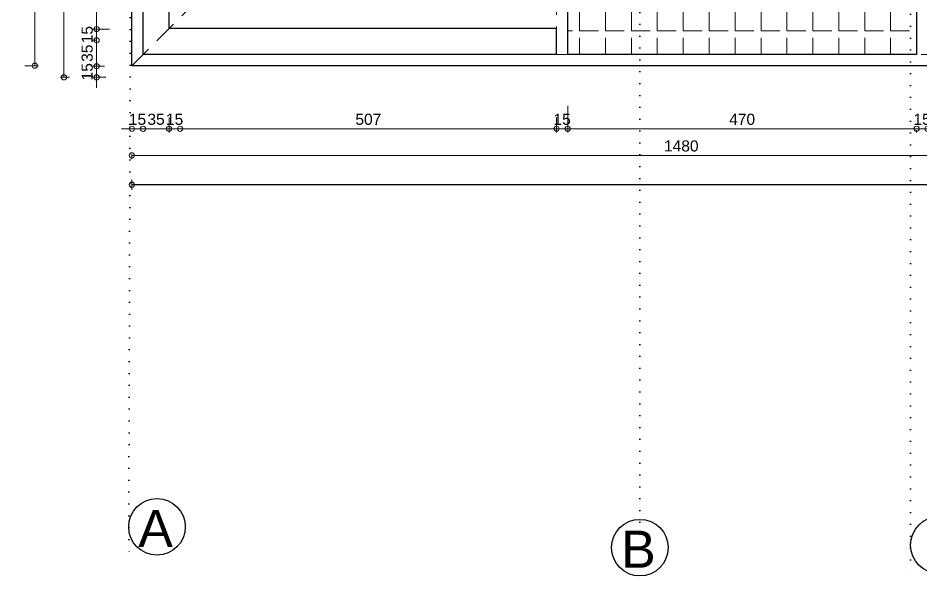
# Model space of a CAD drawing. Header units: millimetres. Extents: x 457 to 5134, y 142 to 3463.
# Drawn here: x 1147 to 2363, y 142 to 894 of the extents above; entities that cross this region are included whole.
import ezdxf

# ---------------------------------------------------------------- set-up
doc = ezdxf.new("R2010")
doc.units = ezdxf.units.MM
doc.linetypes.add('DOT2', pattern=[3.175, 0, -3.175])
doc.linetypes.add('HIDDEN', pattern=[9.525, 6.35, -3.175])
doc.layers.add('SEM_AKS', color=161, linetype='Continuous')
for name, color, linetype, lineweight in [('SEM_hidden', 8, 'HIDDEN', 13), ('SEM_IC OLCU', 140, 'Continuous', 13), ('SEM_TARAMA', 253, 'Continuous', 5)]:
    doc.layers.add(name, color=color, linetype=linetype, lineweight=lineweight)
doc.styles.get("Standard").update_dxf_attribs({"font": 'arial.ttf'})
doc.dimstyles.new('1-50-2', dxfattribs={"dimtxt": 15, "dimasz": 7, "dimexe": 5, "dimexo": 5, "dimgap": 5, "dimtad": 1, "dimdec": 0, "dimtxsty": 'Standard', "dimblk": 'ORIGIN', "dimcen": 5, "dimdle": 7, "dimclrd": 256, "dimclre": 256, "dimclrt": 256, "dimadec": 0, "dimazin": 0, "dimtfac": 1, "dimtdec": 0, "dimtix": 1, "dimtmove": 0, "dimatfit": 3, "dimldrblk": 'ORIGIN', "dimfxl": 1, "dimlwd": -1, "dimlwe": -1, "dimarcsym": 0})

# ---------------------------------------------------------------- blocks, each defined once
blk = doc.blocks.new('_Origin')
at = {"color": 0, "linetype": 'ByBlock', "lineweight": -2}
blk.add_line((0, 0), (-1, 0), dxfattribs=at)
blk.add_circle((0, 0), 0.5, dxfattribs=at)
blk = doc.blocks.new('*D172')
at = {"layer": 'Defpoints', "color": 0, "transparency": 16777216}
for p in [(1300, 744.8), (1315, 744.8), (1315, 744.8)]:
    blk.add_point(p, dxfattribs=at)
at = {"layer": 'SEM_IC OLCU', "transparency": 16777216}
for p, q in [((1293, 744.8), (1286, 744.8)), ((1300, 744.8), (1315, 744.8)), ((1322, 744.8), (1329, 744.8))]:
    blk.add_line(p, q, dxfattribs=at)
at = {"layer": 'SEM_IC OLCU', "transparency": 16777216, "xscale": 7, "yscale": 7, "zscale": 7}
blk.add_blockref('_Origin', (1300, 744.8), dxfattribs=at)
at = {"layer": 'SEM_IC OLCU', "transparency": 16777216, "xscale": 7, "yscale": 7, "zscale": 7, "rotation": 180}
blk.add_blockref('_Origin', (1315, 744.8), dxfattribs=at)
at = {"layer": 'SEM_IC OLCU', "transparency": 16777216, "insert": (1307.5, 757.5), "char_height": 15, "attachment_point": 5}
blk.add_mtext('15', dxfattribs=at)
blk = doc.blocks.new('*D173')
at = {"layer": 'Defpoints', "color": 0, "transparency": 16777216}
for p in [(1350, 764.8), (1315, 744.8), (1350, 744.8)]:
    blk.add_point(p, dxfattribs=at)
at = {"layer": 'SEM_IC OLCU', "transparency": 16777216}
for p, q in [((1350, 759.8), (1350, 739.8)), ((1322, 744.8), (1343, 744.8))]:
    blk.add_line(p, q, dxfattribs=at)
at = {"layer": 'SEM_IC OLCU', "transparency": 16777216, "xscale": 7, "yscale": 7, "zscale": 7, "rotation": 180}
blk.add_blockref('_Origin', (1315, 744.8), dxfattribs=at)
at = {"layer": 'SEM_IC OLCU', "transparency": 16777216, "xscale": 7, "yscale": 7, "zscale": 7}
blk.add_blockref('_Origin', (1350, 744.8), dxfattribs=at)
at = {"layer": 'SEM_IC OLCU', "transparency": 16777216, "insert": (1332.5, 757.5), "char_height": 15, "attachment_point": 5}
blk.add_mtext('35', dxfattribs=at)
blk = doc.blocks.new('*D174')
at = {"layer": 'Defpoints', "color": 0, "transparency": 16777216}
for p in [(1887, 780.6), (1872, 764.8), (1887, 744.8)]:
    blk.add_point(p, dxfattribs=at)
at = {"layer": 'SEM_IC OLCU', "transparency": 16777216}
for p, q in [((1887, 775.6), (1887, 739.8)), ((1872, 759.8), (1872, 739.8)), ((1865, 744.8), (1858, 744.8)), ((1872, 744.8), (1887, 744.8)), ((1894, 744.8), (1901, 744.8))]:
    blk.add_line(p, q, dxfattribs=at)
at = {"layer": 'SEM_IC OLCU', "transparency": 16777216, "xscale": 7, "yscale": 7, "zscale": 7}
blk.add_blockref('_Origin', (1872, 744.8), dxfattribs=at)
at = {"layer": 'SEM_IC OLCU', "transparency": 16777216, "xscale": 7, "yscale": 7, "zscale": 7, "rotation": 180}
blk.add_blockref('_Origin', (1887, 744.8), dxfattribs=at)
at = {"layer": 'SEM_IC OLCU', "transparency": 16777216, "insert": (1879.5, 757.5), "char_height": 15, "attachment_point": 5}
blk.add_mtext('15', dxfattribs=at)
blk = doc.blocks.new('*D175')
at = {"layer": 'Defpoints', "color": 0, "transparency": 16777216}
for p in [(1887, 780.6), (2357, 748), (2357, 744.8)]:
    blk.add_point(p, dxfattribs=at)
at = {"layer": 'SEM_IC OLCU', "transparency": 16777216}
for p, q in [((1887, 775.6), (1887, 739.8)), ((1894, 744.8), (2350, 744.8)), ((2357, 743), (2357, 739.8))]:
    blk.add_line(p, q, dxfattribs=at)
at = {"layer": 'SEM_IC OLCU', "transparency": 16777216, "xscale": 7, "yscale": 7, "zscale": 7, "rotation": 180}
blk.add_blockref('_Origin', (1887, 744.8), dxfattribs=at)
at = {"layer": 'SEM_IC OLCU', "transparency": 16777216, "xscale": 7, "yscale": 7, "zscale": 7}
blk.add_blockref('_Origin', (2357, 744.8), dxfattribs=at)
at = {"layer": 'SEM_IC OLCU', "transparency": 16777216, "insert": (2122, 757.5), "char_height": 15, "attachment_point": 5}
blk.add_mtext('470', dxfattribs=at)
blk = doc.blocks.new('*D176')
at = {"layer": 'Defpoints', "color": 0, "transparency": 16777216}
for p in [(2357, 748), (2371.6, 751.9), (2371.6, 744.8)]:
    blk.add_point(p, dxfattribs=at)
at = {"layer": 'SEM_IC OLCU', "transparency": 16777216}
for p, q in [((2350, 744.8), (2343, 744.8)), ((2357, 744.8), (2371.6, 744.8)), ((2357, 743), (2357, 739.8)), ((2371.6, 746.9), (2371.6, 739.8)), ((2378.6, 744.8), (2385.6, 744.8))]:
    blk.add_line(p, q, dxfattribs=at)
at = {"layer": 'SEM_IC OLCU', "transparency": 16777216, "xscale": 7, "yscale": 7, "zscale": 7}
blk.add_blockref('_Origin', (2357, 744.8), dxfattribs=at)
at = {"layer": 'SEM_IC OLCU', "transparency": 16777216, "xscale": 7, "yscale": 7, "zscale": 7, "rotation": 180}
blk.add_blockref('_Origin', (2371.6, 744.8), dxfattribs=at)
at = {"layer": 'SEM_IC OLCU', "transparency": 16777216, "insert": (2364.3, 757.5), "char_height": 15, "attachment_point": 5}
blk.add_mtext('15', dxfattribs=at)
blk = doc.blocks.new('*D189')
at = {"layer": 'Defpoints', "color": 0, "transparency": 16777216}
for p in [(1300, 715.6), (2780, 715.6), (2780, 709)]:
    blk.add_point(p, dxfattribs=at)
at = {"layer": 'SEM_IC OLCU', "transparency": 16777216}
for p, q in [((1300, 710.6), (1300, 704)), ((1307, 709), (2773, 709)), ((2780, 710.6), (2780, 704))]:
    blk.add_line(p, q, dxfattribs=at)
at = {"layer": 'SEM_IC OLCU', "transparency": 16777216, "xscale": 7, "yscale": 7, "zscale": 7, "rotation": 180}
blk.add_blockref('_Origin', (1300, 709), dxfattribs=at)
at = {"layer": 'SEM_IC OLCU', "transparency": 16777216, "xscale": 7, "yscale": 7, "zscale": 7}
blk.add_blockref('_Origin', (2780, 709), dxfattribs=at)
at = {"layer": 'SEM_IC OLCU', "transparency": 16777216, "insert": (2040, 721.6), "char_height": 15, "attachment_point": 5}
blk.add_mtext('1480', dxfattribs=at)
blk = doc.blocks.new('*D192')
at = {"layer": 'Defpoints', "color": 0, "transparency": 16777216}
for p in [(4478, 669.6), (1300, 657.4), (4478, 657.4)]:
    blk.add_point(p, dxfattribs=at)
at = {"layer": 'SEM_IC OLCU', "transparency": 16777216}
for p, q in [((1300, 662.4), (1300, 674.6)), ((1307, 669.6), (4471, 669.6)), ((4478, 662.4), (4478, 674.6))]:
    blk.add_line(p, q, dxfattribs=at)
at = {"layer": 'SEM_IC OLCU', "transparency": 16777216, "xscale": 7, "yscale": 7, "zscale": 7, "rotation": 180}
blk.add_blockref('_Origin', (1300, 669.6), dxfattribs=at)
at = {"layer": 'SEM_IC OLCU', "transparency": 16777216, "xscale": 7, "yscale": 7, "zscale": 7}
blk.add_blockref('_Origin', (4478, 669.6), dxfattribs=at)
at = {"layer": 'SEM_IC OLCU', "transparency": 16777216, "insert": (2889, 682.2), "char_height": 15, "attachment_point": 5}
blk.add_mtext('3178', dxfattribs=at)
blk = doc.blocks.new('*D193')
at = {"layer": 'Defpoints', "color": 0, "transparency": 16777216}
for p in [(1350, 744.8), (1365, 744.8), (1365, 744.8)]:
    blk.add_point(p, dxfattribs=at)
at = {"layer": 'SEM_IC OLCU', "transparency": 16777216}
for p, q in [((1343, 744.8), (1336, 744.8)), ((1350, 744.8), (1365, 744.8)), ((1372, 744.8), (1379, 744.8))]:
    blk.add_line(p, q, dxfattribs=at)
at = {"layer": 'SEM_IC OLCU', "transparency": 16777216, "xscale": 7, "yscale": 7, "zscale": 7}
blk.add_blockref('_Origin', (1350, 744.8), dxfattribs=at)
at = {"layer": 'SEM_IC OLCU', "transparency": 16777216, "xscale": 7, "yscale": 7, "zscale": 7, "rotation": 180}
blk.add_blockref('_Origin', (1365, 744.8), dxfattribs=at)
at = {"layer": 'SEM_IC OLCU', "transparency": 16777216, "insert": (1357.5, 757.5), "char_height": 15, "attachment_point": 5}
blk.add_mtext('15', dxfattribs=at)
blk = doc.blocks.new('*D194')
at = {"layer": 'Defpoints', "color": 0, "transparency": 16777216}
for p in [(1365, 744.8), (1872, 744.8), (1872, 744.8)]:
    blk.add_point(p, dxfattribs=at)
at = {"layer": 'SEM_IC OLCU', "transparency": 16777216}
blk.add_line((1372, 744.8), (1865, 744.8), dxfattribs=at)
at = {"layer": 'SEM_IC OLCU', "transparency": 16777216, "xscale": 7, "yscale": 7, "zscale": 7, "rotation": 180}
blk.add_blockref('_Origin', (1365, 744.8), dxfattribs=at)
at = {"layer": 'SEM_IC OLCU', "transparency": 16777216, "xscale": 7, "yscale": 7, "zscale": 7}
blk.add_blockref('_Origin', (1872, 744.8), dxfattribs=at)
at = {"layer": 'SEM_IC OLCU', "transparency": 16777216, "insert": (1618.5, 757.5), "char_height": 15, "attachment_point": 5}
blk.add_mtext('507', dxfattribs=at)
blk = doc.blocks.new('*D195')
at = {"layer": 'Defpoints', "color": 0, "transparency": 16777216}
for p in [(1300, 681.4), (4478, 681.4), (4478, 669.2)]:
    blk.add_point(p, dxfattribs=at)
at = {"layer": 'SEM_IC OLCU', "transparency": 16777216}
for p, q in [((1300, 676.4), (1300, 664.2)), ((1307, 669.2), (4471, 669.2)), ((4478, 676.4), (4478, 664.2))]:
    blk.add_line(p, q, dxfattribs=at)
at = {"layer": 'SEM_IC OLCU', "transparency": 16777216, "xscale": 7, "yscale": 7, "zscale": 7, "rotation": 180}
blk.add_blockref('_Origin', (1300, 669.2), dxfattribs=at)
at = {"layer": 'SEM_IC OLCU', "transparency": 16777216, "xscale": 7, "yscale": 7, "zscale": 7}
blk.add_blockref('_Origin', (4478, 669.2), dxfattribs=at)
at = {"layer": 'SEM_IC OLCU', "transparency": 16777216, "insert": (2889, 681.9), "char_height": 15, "attachment_point": 5}
blk.add_mtext('3178', dxfattribs=at)
blk = doc.blocks.new('*D164')
at = {"layer": 'Defpoints', "color": 0, "transparency": 16777216}
for p in [(1249.3, 1064.1), (1252.5, 879.1), (1274.7, 879.1)]:
    blk.add_point(p, dxfattribs=at)
at = {"layer": 'SEM_IC OLCU', "transparency": 16777216}
for p, q in [((1254.3, 1064.1), (1257.5, 1064.1)), ((1252.5, 1057.1), (1252.5, 886.1)), ((1269.7, 879.1), (1247.5, 879.1))]:
    blk.add_line(p, q, dxfattribs=at)
at = {"layer": 'SEM_IC OLCU', "transparency": 16777216, "xscale": 7, "yscale": 7, "zscale": 7}
for p, rotation in [((1252.5, 1064.1), 90), ((1252.5, 879.1), 270)]:
    blk.add_blockref('_Origin', p, dxfattribs=dict(at, rotation=rotation))
at = {"layer": 'SEM_IC OLCU', "transparency": 16777216, "insert": (1239.8, 971.6), "char_height": 15, "attachment_point": 5, "rotation": 90}
blk.add_mtext('185', dxfattribs=at)
blk = doc.blocks.new('*D165')
at = {"layer": 'Defpoints', "color": 0, "transparency": 16777216}
for p in [(1274.7, 879.1), (1252.5, 864.1), (1257.5, 864.1)]:
    blk.add_point(p, dxfattribs=at)
at = {"layer": 'SEM_IC OLCU', "transparency": 16777216}
for p, q in [((1252.5, 886.1), (1252.5, 893.1)), ((1269.7, 879.1), (1247.5, 879.1)), ((1252.5, 879.1), (1252.5, 864.1)), ((1252.5, 864.1), (1247.5, 864.1)), ((1252.5, 857.1), (1252.5, 850.1))]:
    blk.add_line(p, q, dxfattribs=at)
at = {"layer": 'SEM_IC OLCU', "transparency": 16777216, "xscale": 7, "yscale": 7, "zscale": 7}
for p, rotation in [((1252.5, 879.1), 270), ((1252.5, 864.1), 90)]:
    blk.add_blockref('_Origin', p, dxfattribs=dict(at, rotation=rotation))
at = {"layer": 'SEM_IC OLCU', "transparency": 16777216, "insert": (1239.8, 871.6), "char_height": 15, "attachment_point": 5, "rotation": 90}
blk.add_mtext('15', dxfattribs=at)
blk = doc.blocks.new('*D166')
at = {"layer": 'Defpoints', "color": 0, "transparency": 16777216}
for p in [(1257.5, 864.1), (1252.5, 829.1), (1268.2, 829.1)]:
    blk.add_point(p, dxfattribs=at)
at = {"layer": 'SEM_IC OLCU', "transparency": 16777216}
for p, q in [((1252.5, 864.1), (1247.5, 864.1)), ((1252.5, 857.1), (1252.5, 836.1)), ((1263.2, 829.1), (1247.5, 829.1))]:
    blk.add_line(p, q, dxfattribs=at)
at = {"layer": 'SEM_IC OLCU', "transparency": 16777216, "xscale": 7, "yscale": 7, "zscale": 7}
for p, rotation in [((1252.5, 864.1), 90), ((1252.5, 829.1), 270)]:
    blk.add_blockref('_Origin', p, dxfattribs=dict(at, rotation=rotation))
at = {"layer": 'SEM_IC OLCU', "transparency": 16777216, "insert": (1239.8, 846.6), "char_height": 15, "attachment_point": 5, "rotation": 90}
blk.add_mtext('35', dxfattribs=at)
blk = doc.blocks.new('*D167')
at = {"layer": 'Defpoints', "color": 0, "transparency": 16777216}
for p in [(1268.2, 829.1), (1252.5, 814.1), (1269.8, 814.1)]:
    blk.add_point(p, dxfattribs=at)
at = {"layer": 'SEM_IC OLCU', "transparency": 16777216}
for p, q in [((1252.5, 836.1), (1252.5, 843.1)), ((1263.2, 829.1), (1247.5, 829.1)), ((1252.5, 829.1), (1252.5, 814.1)), ((1264.8, 814.1), (1247.5, 814.1)), ((1252.5, 807.1), (1252.5, 800.1))]:
    blk.add_line(p, q, dxfattribs=at)
at = {"layer": 'SEM_IC OLCU', "transparency": 16777216, "xscale": 7, "yscale": 7, "zscale": 7}
for p, rotation in [((1252.5, 829.1), 270), ((1252.5, 814.1), 90)]:
    blk.add_blockref('_Origin', p, dxfattribs=dict(at, rotation=rotation))
at = {"layer": 'SEM_IC OLCU', "transparency": 16777216, "insert": (1239.8, 821.6), "char_height": 15, "attachment_point": 5, "rotation": 90}
blk.add_mtext('15', dxfattribs=at)
blk = doc.blocks.new('*D168')
at = {"layer": 'Defpoints', "color": 0, "transparency": 16777216}
for p in [(1208.5, 1401), (1221, 1401), (1221, 814.1)]:
    blk.add_point(p, dxfattribs=at)
at = {"layer": 'SEM_IC OLCU', "transparency": 16777216}
for p, q in [((1216, 1401), (1203.5, 1401)), ((1208.5, 821.1), (1208.5, 1394)), ((1216, 814.1), (1203.5, 814.1))]:
    blk.add_line(p, q, dxfattribs=at)
at = {"layer": 'SEM_IC OLCU', "transparency": 16777216, "xscale": 7, "yscale": 7, "zscale": 7}
for p, rotation in [((1208.5, 1401), 90), ((1208.5, 814.1), 270)]:
    blk.add_blockref('_Origin', p, dxfattribs=dict(at, rotation=rotation))
at = {"layer": 'SEM_IC OLCU', "transparency": 16777216, "insert": (1195.9, 1107.6), "char_height": 15, "attachment_point": 5, "rotation": 90}
blk.add_mtext('587', dxfattribs=at)
blk = doc.blocks.new('*D171')
at = {"layer": 'Defpoints', "color": 0, "transparency": 16777216}
for p in [(1150.9, 2274.8), (1150.9, 829.8), (1169.2, 829.8)]:
    blk.add_point(p, dxfattribs=at)
at = {"layer": 'SEM_IC OLCU', "transparency": 16777216}
for p, q in [((1155.9, 2274.8), (1174.2, 2274.8)), ((1169.2, 2267.8), (1169.2, 836.8)), ((1155.9, 829.8), (1174.2, 829.8))]:
    blk.add_line(p, q, dxfattribs=at)
at = {"layer": 'SEM_IC OLCU', "transparency": 16777216, "xscale": 7, "yscale": 7, "zscale": 7}
for p, rotation in [((1169.2, 2274.8), 90), ((1169.2, 829.8), 270)]:
    blk.add_blockref('_Origin', p, dxfattribs=dict(at, rotation=rotation))
at = {"layer": 'SEM_IC OLCU', "transparency": 16777216, "insert": (1156.5, 1552.3), "char_height": 15, "attachment_point": 5, "rotation": 90}
blk.add_mtext('1445', dxfattribs=at)

msp = doc.modelspace()

# ---------------------------------------------------------------- hatches: boundary and pattern name
at = {"layer": 'SEM_TARAMA'}
h = msp.add_hatch(dxfattribs=at)
h.set_pattern_fill('ANGLE', color=256, scale=5)
h.set_pattern_definition([(0, (-332.298, -12289.896), (0, 34.925), [25.4, -9.525]), (90, (-332.298, -12289.896), (-34.925, 2e-15), [25.4, -9.525])])
h.paths.add_polyline_path([(2357, 2259.8), (1887, 2259.8), (1887, 2074.8), (2167, 2074.8), (2167, 2039.8), (2357, 2039.8)])
h.paths.add_polyline_path([(2357, 1080.8), (2167, 1080.8), (2167, 1029.8), (1887, 1029.8), (1887, 844.8), (2357, 844.8)])
h.paths.add_polyline_path([(3781, 1079.8), (3591, 1079.8), (3591, 1029.8), (3311, 1029.8), (3311, 844.8), (3781, 844.8)])
h.paths.add_polyline_path([(3781, 2259.8), (3311, 2259.8), (3311, 2074.8), (3591, 2074.8), (3591, 2024.8), (3781, 2024.8)])

# ---------------------------------------------------------------- linework, layer by layer
msp.add_lwpolyline([(1300, 2274.8), (4478, 2274.8), (4478, 829.8), (1300, 829.8)], close=True)
for points in [[(1872, 844.8), (1315, 844.8), (1315, 2259.8), (1872, 2259.8)], [(1872, 879.8), (1350, 879.8), (1350, 2224.8), (1872, 2224.8)], [(1887, 1029.8), (2167, 1029.8), (2167, 1080.8), (2357, 1080.8), (2357, 844.8), (1887, 844.8), (1887, 1029.8)], [(1872, 844.8), (1872, 879.8)], [(2357, 844.8), (1887, 844.8)]]:
    msp.add_lwpolyline(points)
at = {"layer": 'SEM_AKS', "linetype": 'DOT2', "ltscale": 5}
for p, q in [((1984.3, 3425.7), (1984.3, 180.6)), ((2348.7, 3391.1), (2348.7, 146)), ((1305.1, 3370.7), (1295.7, 170.5))]:
    msp.add_line(p, q, dxfattribs=at)
at = {"layer": 'SEM_AKS', "ltscale": 5}
for centre in [(1333.8, 208.6), (2386.9, 184.1), (1984.3, 180.6)]:
    msp.add_circle(centre, 38.1, dxfattribs=at)
at = {"layer": 'SEM_hidden', "ltscale": 5}
msp.add_line((1300, 829.8), (2022.5, 1552.3), dxfattribs=at)
at = {"layer": 'SEM_hidden', "color": 2, "ltscale": 5}
for points in [[(2372, 2259.8), (1872, 2259.8), (1872, 2209.8), (1872, 2074.8), (1498.3, 2076.4), (1495.6, 1025.4), (1872, 1025.4), (1872, 844.8), (1889.6, 844.8)], [(1887, 844.8), (2372, 844.8)]]:
    msp.add_lwpolyline(points, dxfattribs=at)

# ---------------------------------------------------------------- texts
at = {"layer": 'SEM_AKS', "linetype": 'DOT2', "ltscale": 5}
for s, p in [('A', (1308.6, 181.5)), ('B', (1959, 153.5))]:
    msp.add_text(s, height=50, dxfattribs=at).set_placement(p)

# ---------------------------------------------------------------- dimensions: what is measured, and where the dimension line sits
at = {"layer": 'SEM_IC OLCU'}
for base, p1, p2, picture, middle in [((1169.2, 829.8), (1150.9, 2274.8), (1150.9, 829.8), '*D171', (1156.5, 1552.3)), ((1208.5, 1401), (1221, 814.1), (1221, 1401), '*D168', (1195.9, 1107.6))]:
    dim = msp.add_linear_dim(base=base, p1=p1, p2=p2, angle=90, dimstyle='1-50-2', dxfattribs=at)
    dim.commit()
    dim.dimension.update_dxf_attribs({"geometry": picture, "text_midpoint": middle})
for base, p1, p2, picture, middle in [((1252.5, 879.1), (1249.3, 1064.1), (1274.7, 879.1), '*D164', (1239.8, 971.6)), ((1252.5, 864.1), (1274.7, 879.1), (1257.5, 864.1), '*D165', (1239.8, 871.6)), ((1252.5, 829.1), (1257.5, 864.1), (1268.2, 829.1), '*D166', (1239.8, 846.6)), ((1252.5, 814.1), (1268.2, 829.1), (1269.8, 814.1), '*D167', (1239.8, 821.6))]:
    dim = msp.add_linear_dim(base=base, p1=p1, p2=p2, angle=90, dimstyle='1-50-2', override={"dimtmove": 1}, dxfattribs=at)
    dim.commit()
    dim.dimension.update_dxf_attribs({"geometry": picture, "text_midpoint": middle})
for base, p1, p2, picture, middle in [((1887, 744.8), (1872, 764.8), (1887, 780.6), '*D174', (1879.5, 757.5)), ((2357, 744.8), (1887, 780.6), (2357, 748), '*D175', (2122, 757.5)), ((1350, 744.8), (1315, 744.8), (1350, 764.8), '*D173', (1332.5, 757.5)), ((1872, 744.8), (1365, 744.8), (1872, 744.8), '*D194', (1618.5, 757.5)), ((2371.6, 744.8), (2357, 748), (2371.6, 751.9), '*D176', (2364.3, 757.5))]:
    dim = msp.add_linear_dim(base=base, p1=p1, p2=p2, dimstyle='1-50-2', override={"dimtmove": 1}, dxfattribs=at)
    dim.commit()
    dim.dimension.update_dxf_attribs({"geometry": picture, "text_midpoint": middle})
for base, p1, p2, picture, middle in [((1315, 744.8), (1300, 744.8), (1315, 744.8), '*D172', (1307.5, 757.5)), ((1365, 744.8), (1350, 744.8), (1365, 744.8), '*D193', (1357.5, 757.5)), ((2780, 709), (1300, 715.6), (2780, 715.6), '*D189', (2040, 721.6)), ((4478, 669.6), (1300, 657.4), (4478, 657.4), '*D192', (2889, 682.2)), ((4478, 669.2), (1300, 681.4), (4478, 681.4), '*D195', (2889, 681.9))]:
    dim = msp.add_linear_dim(base=base, p1=p1, p2=p2, dimstyle='1-50-2', dxfattribs=at)
    dim.commit()
    dim.dimension.update_dxf_attribs({"geometry": picture, "text_midpoint": middle})

doc.saveas('drawing.dxf')
